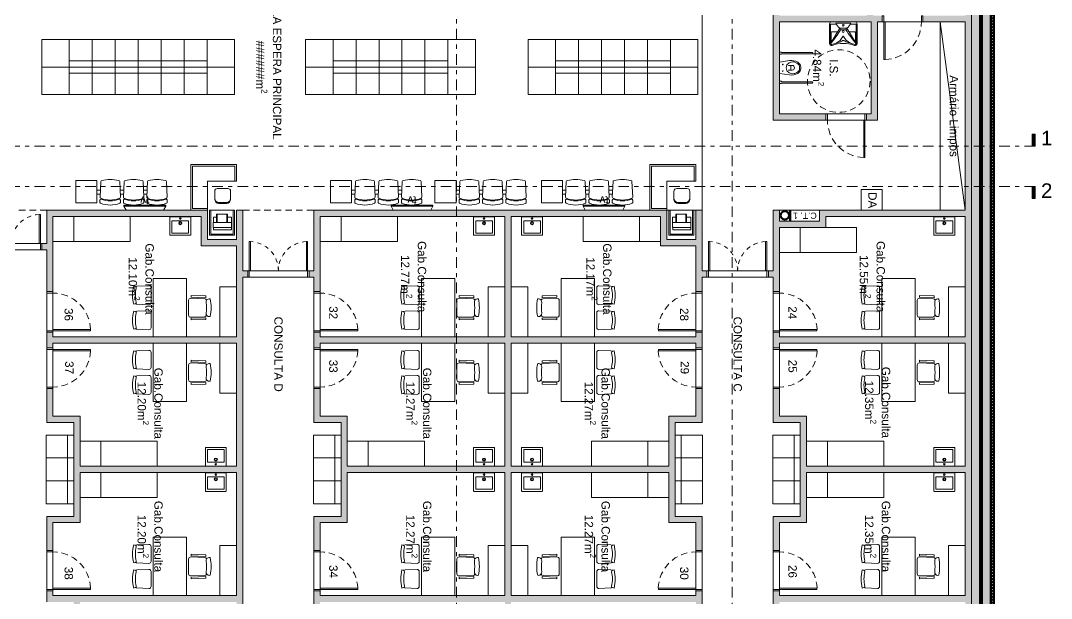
# Model space of a CAD drawing. Header units: metres. Extents: x 83 to 133, y -243 to -94.
# Drawn here: x 108.21 to 132.9, y -138.31 to -124.47 of the extents above; entities that cross this region are included whole.
import ezdxf

# ---------------------------------------------------------------- set-up
doc = ezdxf.new("R2010")
doc.units = ezdxf.units.M
doc.set_wipeout_variables(frame=1)
for name, pattern in [('1317 PL Galeria Tectos _100_G_Exe$0$PROJECCAO', [0.225, 0.15, -0.075]), ('DASHDOT', [25.4, 12.7, -6.35, 0, -6.35]), ('HIDDEN', [2.325005, 1.550003, -0.775002]), ('HIDDEN2', [4.7625, 3.175, -1.5875])]:
    doc.linetypes.add(name, pattern=pattern)
doc.layers.get('0').update_dxf_attribs({"lineweight": 5})
for name, color, linetype, lineweight in [('ARQ Sanitários', 21, 'Continuous', 5), ('ARQ_Carpintarias', 6, 'Continuous', 5), ('ARQ_Legendas', 41, 'Continuous', 5), ('ARQ_Legendas Auto', 41, 'Continuous', 5), ('ARQ_Legendas sinalética', 71, 'Continuous', 5), ('ARQ_Mobiliario', 21, 'Continuous', 5), ('ARQ_Mobiliario GTS', 21, 'Continuous', 5), ('ARQ_Pladur', 1, 'Continuous', 5), ('ARQ_SCI', 2, 'Continuous', 5), ('ARQ_Tramas Pladur', 253, 'Continuous', 5), ('ARQ_Vista', 8, 'Continuous', 5), ('BASE', 7, 'Continuous', 5), ('FOLHA', 15, 'Continuous', 5), ('PLADUR', 1, 'Continuous', 5), ('TECTO - Pladur', 104, 'Continuous', 5), ('VISTA', 8, 'Continuous', 5)]:
    doc.layers.add(name, color=color, linetype=linetype, lineweight=lineweight)
doc.styles.get("Standard").update_dxf_attribs({"font": 'arial.ttf'})

# ---------------------------------------------------------------- blocks, each defined once
blk = doc.blocks.new('TS ST_BASE')
at = {"true_color": 0x323232}
h = blk.add_hatch(color=250, dxfattribs=at)
h.paths.add_polyline_path([(131.431, -148.785), (131.431, -104.355), (130.981, -104.355), (130.981, -148.785)])
h.paths.add_polyline_path([(131.431, -101.255), (131.431, -100.101), (130.981, -100.101), (130.981, -101.255)])
at = {"true_color": 0x808080}
h = blk.add_hatch(dxfattribs=at)
h.set_pattern_fill('FP_8', color=8, style=0, pattern_type=2)
h.set_pattern_definition([(0, (0, 0), (0.1016, 0.0254), [0.00838, -0.06782, 0.00838, -0.06782, -0.4064]), (0, (0, 0), (0.1016, 0.0254), [-0.1524, 0.00838, -0.14402, 0.00838, -0.06782, -0.1778]), (0, (0, 0), (0.1016, 0.0254), [-0.381, 0.00838, -0.04242, 0.00838, -0.11862]), (120, (0.0381, 0.0127), (-0.0727970453, 0.075288181), [0.00838, -0.06782, 0.00838, -0.06782, -0.4064]), (120, (0.0381, 0.0127), (-0.0727970453, 0.075288181), [-0.1524, 0.00838, -0.14402, 0.00838, -0.06782, -0.1778]), (120, (0.0381, 0.0127), (-0.0727970453, 0.075288181), [-0.381, 0.00838, -0.04242, 0.00838, -0.11862]), (240, (0.0508, 0.0635), (-0.0288029547, -0.100688181), [0.00838, -0.06782, 0.00838, -0.06782, -0.4064]), (240, (0.0508, 0.0635), (-0.0288029547, -0.100688181), [-0.1524, 0.00838, -0.14402, 0.00838, -0.06782, -0.1778]), (240, (0.0508, 0.0635), (-0.0288029547, -0.100688181), [-0.381, 0.00838, -0.04242, 0.00838, -0.11862])])
h.paths.add_polyline_path([(131.431, -149.235), (131.451, -149.235), (131.451, -100.101), (131.431, -100.101), (131.431, -121.722)])
h = blk.add_hatch(dxfattribs=at)
h.set_pattern_fill('FP_10', color=8, style=0, pattern_type=2)
h.set_pattern_definition([(45, (0, 0), (-0.035355339, 0.035355339), []), (135, (0, 0), (-0.035355339, -0.035355339), [])])
h.paths.add_polyline_path([(131.451, -149.255), (131.511, -149.255), (131.511, -100.081), (131.451, -100.081), (131.451, -149.235)])
at = {"true_color": 0x646464}
h = blk.add_hatch(dxfattribs=at)
h.set_pattern_fill('FP_9', color=251, style=0, pattern_type=2)
h.set_pattern_definition([(45, (0, 0), (-0.12572359, 0.12572359), []), (45, (0, 0.1905), (-0.12572359, 0.12572359), [])])
h.paths.add_polyline_path([(131.511, -149.315), (131.531, -149.315), (131.531, -100.021), (131.511, -100.021), (131.511, -149.255)])
for p, q in [((131.431, -148.785), (131.431, -100.101)), ((131.451, -100.081), (131.451, -149.255)), ((131.511, -100.021), (131.511, -149.315)), ((131.531, -149.341), (131.531, -100.001)), ((130.981, -100.551), (130.981, -149.235))]:
    blk.add_line(p, q)
blk = doc.blocks.new('Arq Porta 90-flat98')
at = {"color": 0}
for points in [[(0, -0.15), (-0.9, -0.15), (-0.9, -0.18), (0, -0.18), (0, -0.15)], [(0, -0.15), (0.15, -0.15), (0.15, -0.115)], [(0, -0.115), (0, -0.15)], [(0, -1.05), (0.15, -1.05), (0.15, -1.085)], [(0, -1.085), (0, -1.05)]]:
    blk.add_lwpolyline(points, dxfattribs=at)
at = {"layer": 'ARQ_Pladur', "linetype": 'Continuous'}
for p, q in [((0, -0.115), (0.15, -0.115)), ((0, -1.085), (0.15, -1.085))]:
    blk.add_line(p, q, dxfattribs=at)
at = {"layer": 'ARQ_Vista', "linetype": 'HIDDEN', "ltscale": 0.1}
blk.add_arc((0, -0.149), 0.901, 181.9659, 269.9762, dxfattribs=at)
blk = doc.blocks.new('Porta1400')
at = {"color": 0}
for points in [[(-0.7, 0.15), (-0.7, 0.85), (-0.67, 0.85), (-0.67, 0.15), (-0.7, 0.15)], [(0.7, 0.15), (0.7, 0.85), (0.67, 0.85), (0.67, 0.15), (0.7, 0.15)], [(-0.7, 0.15), (-0.7, 0), (-0.735, 0)], [(-0.735, 0.15), (-0.7, 0.15)], [(0.7, 0.15), (0.7, 0), (0.735, 0)], [(0.735, 0.15), (0.7, 0.15)]]:
    blk.add_lwpolyline(points, dxfattribs=at)
at = {"layer": 'ARQ_Pladur', "linetype": 'Continuous'}
for p, q in [((-0.735, 0.15), (-0.735, 0)), ((0.735, 0.15), (0.735, 0))]:
    blk.add_line(p, q, dxfattribs=at)
at = {"layer": 'VISTA', "linetype": 'HIDDEN2', "ltscale": 0.03}
for centre, start, end in [((-0.7, 0.15), 0, 87.5437), ((0.7, 0.15), 92.4563, 180)]:
    blk.add_arc(centre, 0.7, start, end, dxfattribs=at)
blk = doc.blocks.new('Sanit Lavatório 4-flat11')
at = {"color": 0}
blk.add_line((0.25, -0.005), (-0.25, -0.005), dxfattribs=at)
blk.add_lwpolyline([(-0.24, -0.45, -0.414214), (-0.25, -0.44), (-0.25, 0), (0.25, 0), (0.25, -0.44, -0.414214), (0.24, -0.45)], format="xyb", close=True, dxfattribs=at)
blk.add_lwpolyline([(0.2, -0.4), (-0.2, -0.4), (-0.2, -0.1), (0.2, -0.1)], close=True, dxfattribs=at)
for centre, radius in [((0, -0.16), 0.0375), ((0, -0.16), 0.023), ((0, -0.05), 0.0175)]:
    blk.add_circle(centre, radius, dxfattribs=at)
blk = doc.blocks.new('Mob marquesa 2-flat5')
at = {"color": 0}
blk.add_line((0.5, 0), (0.5, -0.6), dxfattribs=at)
blk.add_lwpolyline([(0, 0), (1.85, 0), (1.85, -0.6), (0, -0.6)], close=True, dxfattribs=at)
blk = doc.blocks.new('Mob Cadeira 1-flat22')
at = {"color": 0}
blk.add_lwpolyline([(-0.427, 0.207, -0.400296), (-0.406, 0.171, 0.108355), (-0.406, -0.171, -0.400296), (-0.427, -0.207), (-0.465, -0.217, -0.128747), (-0.465, 0.217)], format="xyb", close=True, dxfattribs=at)
blk.add_lwpolyline([(-0.419, -0.203, 0.169762), (-0.389, -0.215), (-0.103, -0.228, 0.430564), (-0.05, -0.178), (-0.05, 0.178, 0.430564), (-0.103, 0.228), (-0.389, 0.215, 0.169762), (-0.419, 0.203)], format="xyb", dxfattribs=at)
blk = doc.blocks.new('Mob Cadeira 1-flat23')
at = {"color": 0}
blk.add_lwpolyline([(-0.427, -0.207, 0.400296), (-0.406, -0.171, -0.108355), (-0.406, 0.171, 0.400296), (-0.427, 0.207), (-0.465, 0.217, 0.128747), (-0.465, -0.217)], format="xyb", close=True, dxfattribs=at)
blk.add_lwpolyline([(-0.419, 0.203, -0.169762), (-0.389, 0.215), (-0.103, 0.228, -0.430564), (-0.05, 0.178), (-0.05, -0.178, -0.430564), (-0.103, -0.228), (-0.389, -0.215, -0.169762), (-0.419, -0.203)], format="xyb", dxfattribs=at)
blk = doc.blocks.new('Mob Cadeira rodada 1-flat15')
for points in [[(0.108, 0.293), (0.458, 0.281), (0.458, 0.241), (0.108, 0.253)], [(0.108, -0.293), (0.458, -0.281), (0.458, -0.241), (0.108, -0.253)]]:
    blk.add_lwpolyline(points, close=True)
blk.add_lwpolyline([(0.481, 0.181, 0.320836), (0.436, 0.217), (0.103, 0.228, 0.430564), (0.05, 0.178), (0.05, -0.178, 0.430564), (0.103, -0.228), (0.436, -0.217, 0.320836), (0.481, -0.181)], format="xyb")
blk.add_lwpolyline([(0.568, -0.212), (0.545, -0.213, -0.46106), (0.469, -0.129, 0.062207), (0.469, 0.129, -0.46106), (0.545, 0.213), (0.565, 0.212, -0.102212)], format="xyb", close=True)
blk = doc.blocks.new('Mob Mesa consulta-flat11')
at = {"color": 0}
blk.add_lwpolyline([(-0.4, 0), (-0.4, 1.4), (0.4, 1.4), (0.4, 0)], close=True, dxfattribs=at)
for name, p in [('Mob Cadeira 1-flat23', (-0.4, 1)), ('Mob Cadeira rodada 1-flat15', (0.4, 0.7)), ('Mob Cadeira 1-flat22', (-0.4, 0.4))]:
    blk.add_blockref(name, p, dxfattribs=at)
blk = doc.blocks.new('Sanit Lavatório def 1-flat6')
at = {"color": 0}
blk.add_line((0, 0.29), (0, 0.85), dxfattribs=at)
for points in [[(0, 0.85, -0.414214), (0.05, 0.9), (0.515, 0.9, -0.487295), (0.564, 0.838, 0.181108), (0.564, 0.302, -0.487295), (0.515, 0.24), (0.05, 0.24, -0.414214), (0, 0.29)], [(0.05, 0.739), (0.05, 0.863, -0.414214), (0.065, 0.878), (0.515, 0.878, -0.475422), (0.542, 0.844, 0.034183), (0.512, 0.741, 0.028598), (0.473, 0.636, -0.064386), (0.45, 0.59, 0.181614), (0.442, 0.57, 0.181614), (0.45, 0.55, -0.064386), (0.473, 0.504, 0.028598), (0.512, 0.399, 0.034183), (0.542, 0.296, -0.475422), (0.515, 0.262), (0.065, 0.262, -0.414214), (0.05, 0.277), (0.05, 0.401)], [(0.525, 0.876, -0.030318), (0.185, 0.633), (0.185, 0.507, -0.029998), (0.525, 0.264)], [(0.24, 0.712), (0.24, 0.85, -0.414214), (0.25, 0.86), (0.485, 0.86)], [(0.512, 0.741, -0.158271), (0.345, 0.579, 0.622729), (0.345, 0.561, -0.158271), (0.512, 0.399)], [(0.24, 0.428), (0.24, 0.29, 0.414214), (0.25, 0.28), (0.485, 0.28)]]:
    blk.add_lwpolyline(points, format="xyb", dxfattribs=at)
blk.add_lwpolyline([(0.025, 0.747, -0.193927), (0.145, 0.655), (0.145, 0.485, -0.193927), (0.025, 0.392)], format="xyb", close=True, dxfattribs=at)
for points in [[(0.515, 0.878), (0.145, 0.655), (0.185, 0.633)], [(0.515, 0.262), (0.145, 0.485), (0.185, 0.507)]]:
    blk.add_lwpolyline(points, dxfattribs=at)
for centre, radius in [((0.08, 0.57), 0.0175), ((0.23, 0.57), 0.0235)]:
    blk.add_circle(centre, radius, dxfattribs=at)
blk = doc.blocks.new('A$C7EC95125')
at = {"color": 0}
for p, q in [((0, 0.324), (0, 0.376)), ((0, 0.376), (0.054, 0.376)), ((0, 0.324), (0.054, 0.324)), ((0.054, 0.366), (0.054, 0.376)), ((0.054, 0.366), (0.784, 0.366)), ((0.054, 0.334), (0.784, 0.334)), ((0.054, 0.334), (0.054, 0.324)), ((0, -0.376), (0, -0.324)), ((0, -0.324), (0.054, -0.324)), ((0, -0.376), (0.054, -0.376)), ((0.054, -0.334), (0.054, -0.324)), ((0.054, -0.334), (0.784, -0.334)), ((0.054, -0.366), (0.784, -0.366)), ((0.054, -0.366), (0.054, -0.376))]:
    blk.add_line(p, q, dxfattribs=at)
at = {"color": 0, "flags": 128}
for points in [[(0, 0.135), (0.244, 0.173, -0.166536), (0.439, 0.134, -0.071556), (0.48, 0.098, -0.182179), (0.515, 0, -0.182179), (0.48, -0.098, -0.071556), (0.439, -0.134, -0.166536), (0.244, -0.173), (0, -0.135)], [(0.215, -0.047, 0.192582), (0.24, -0.057), (0.305, -0.057, 0.424665), (0.36, 0, 0.424665), (0.305, 0.057), (0.24, 0.057, 0.192582), (0.215, 0.047)], [(0.282, 0.057, 0.111568), (0.27, 0, 0.111568), (0.282, -0.057)]]:
    blk.add_lwpolyline(points, format="xyb", dxfattribs=at)
blk.add_lwpolyline([(0.164, 0, 0.087044), (0.179, -0.067, 0.099596), (0.195, -0.09, 0.134764), (0.282, -0.137, 0.113225), (0.352, -0.139, 0.075645), (0.417, -0.112, 0.083682), (0.457, -0.079, 0.182179), (0.485, -0.001), (0.485, 0.001, 0.182179), (0.457, 0.079, 0.083682), (0.417, 0.112, 0.075645), (0.352, 0.139, 0.113225), (0.282, 0.137, 0.134764), (0.195, 0.09, 0.099596), (0.179, 0.067, 0.087044)], format="xyb", close=True, dxfattribs=at)
at = {"color": 0}
for centre in [(0.08, 0.079), (0.08, -0.078)]:
    blk.add_circle(centre, 0.00745, dxfattribs=at)
for centre in [(0.784, 0.35), (0.784, -0.35)]:
    blk.add_arc(centre, 0.016, 270, 90, dxfattribs=at)
blk = doc.blocks.new('Mob Banco Alto-flat6')
at = {"color": 0}
for p, q in [((-0.19, 0.061), (-0.176, 0.096)), ((-0.19, 0.08), (-0.19, -0.11)), ((0.09, 0.18), (-0.09, 0.18)), ((0.087, 0.16), (-0.083, 0.16)), ((0.19, 0.061), (0.176, 0.096)), ((0.19, -0.11), (0.19, 0.08)), ((-0.12, -0.18), (0.12, -0.18))]:
    blk.add_line(p, q, dxfattribs=at)
for centre, radius, start, end in [((-0.09, 0.08), 0.1, 90, 180), ((-0.083, 0.06), 0.1, 90, 158.6648), ((0.083, 0.06), 0.1, 21.3352, 90), ((0.09, 0.08), 0.1, 0, 90), ((-0.12, -0.11), 0.07, 180, 270), ((0.12, -0.11), 0.07, 270, 0)]:
    blk.add_arc(centre, radius, start, end, dxfattribs=at)
blk = doc.blocks.new('Mob BAU Módulo Impressora-flat7')
at = {"color": 0}
for p, q in [((-0.434, 0.505), (-0.434, 0.432)), ((-0.432, 0.507), (-0.304, 0.507)), ((-0.304, 0.508), (-0.304, 0.507)), ((-0.304, 0.507), (-0.304, 0.073)), ((-0.186, 0.51), (-0.302, 0.51)), ((-0.184, 0.508), (-0.184, 0.505)), ((-0.184, 0.505), (-0.184, 0.075)), ((-0.131, 0.505), (-0.184, 0.505)), ((-0.129, 0.503), (-0.129, 0.077)), ((-0.509, 0.43), (-0.509, 0.417)), ((-0.509, 0.417), (-0.509, 0.188)), ((-0.509, 0.417), (-0.304, 0.417)), ((-0.507, 0.432), (-0.434, 0.432)), ((-0.434, 0.432), (-0.304, 0.432)), ((-0.509, 0.188), (-0.509, 0.175)), ((-0.509, 0.188), (-0.304, 0.188)), ((-0.507, 0.173), (-0.434, 0.173)), ((-0.434, 0.173), (-0.304, 0.173)), ((-0.434, 0.173), (-0.434, 0.075)), ((-0.432, 0.073), (-0.304, 0.073)), ((-0.304, 0.073), (-0.304, 0.072)), ((-0.186, 0.07), (-0.302, 0.07)), ((-0.184, 0.075), (-0.184, 0.072)), ((-0.131, 0.075), (-0.184, 0.075))]:
    blk.add_line(p, q, dxfattribs=at)
blk.add_lwpolyline([(-0.6, 0), (0, 0), (0, 0.6), (-0.6, 0.6)], close=True, dxfattribs=at)
blk.add_lwpolyline([(-0.6, 0.03), (-0.03, 0.03), (-0.03, 0.57), (-0.6, 0.57)], dxfattribs=at)
for centre, start, end in [((-0.432, 0.505), 90.0003, 180.0003), ((-0.432, 0.505), 90.0003, 180.0003), ((-0.302, 0.508), 90.0003, 180.0003), ((-0.186, 0.508), 0.0003, 90.0003), ((-0.131, 0.503), 0.0003, 90.0003), ((-0.507, 0.43), 90.0003, 180.0003), ((-0.507, 0.175), 180.0003, 270.0003), ((-0.432, 0.075), 180.0003, 270.0003), ((-0.302, 0.072), 180.0003, 270.0003), ((-0.186, 0.072), 270.0003, 0.0003), ((-0.131, 0.077), 270.0003, 0.0003)]:
    blk.add_arc(centre, 0.002, start, end, dxfattribs=at)
blk = doc.blocks.new('Mob Auxiliar Daniel 1-flat2')
at = {"color": 0}
for p, q in [((-0.7, -0.7), (-0.7, -0.04)), ((-0.04, -0.7), (-0.7, -0.7))]:
    blk.add_line(p, q, dxfattribs=at)
blk.add_lwpolyline([(-1.1, -1.1), (0, -1.1), (0, -0.7), (-0.04, -0.7), (-0.04, -1.06), (-1.06, -1.06), (-1.06, -0.04), (-0.7, -0.04), (-0.7, 0), (-1.1, 0)], close=True, dxfattribs=at)
blk = doc.blocks.new('Domino_individual-flat14')
for points in [[(-0.55, 0.15), (-0.55, 0.66), (0, 0.66), (0, 0.15), (-0.55, 0.15)], [(-0.55, 0.15), (-0.55, 0), (0, 0), (0, 0.15), (-0.55, 0.15)]]:
    blk.add_lwpolyline(points)
blk = doc.blocks.new('Domino_individual-flat25')
for points in [[(-0.55, 0.15), (-0.55, 0.66), (0, 0.66), (0, 0.15), (-0.55, 0.15)], [(-0.55, 0.15), (-0.55, 0), (0, 0), (0, 0.15), (-0.55, 0.15)]]:
    blk.add_lwpolyline(points)
blk = doc.blocks.new('Cadeiras Mesa')
at = {"layer": 'ARQ_Mobiliario GTS'}
for p, q in [((-1.916, -0.25), (-2.004, -0.25)), ((-1.921, -0.35), (-1.999, -0.35)), ((-1.356, -0.25), (-1.444, -0.25)), ((-1.361, -0.35), (-1.439, -0.35)), ((-0.796, -0.25), (-0.884, -0.25)), ((-0.801, -0.35), (-0.879, -0.35))]:
    blk.add_line(p, q, dxfattribs=at)
for points in [[(-1.453, -0.048, 0.346546), (-1.477, -0.019, 0.095695), (-1.883, -0.019, 0.346546), (-1.907, -0.048), (-1.924, -0.417, 0.318973), (-1.905, -0.447, 0.193005), (-1.455, -0.447, 0.318973), (-1.436, -0.417)], [(-1.347, -0.048, -0.346546), (-1.323, -0.019, -0.095695), (-0.917, -0.019, -0.346546), (-0.893, -0.048), (-0.876, -0.417, -0.318973), (-0.895, -0.447, -0.193005), (-1.345, -0.447, -0.318973), (-1.364, -0.417)], [(-0.787, -0.048, -0.346546), (-0.763, -0.019, -0.095695), (-0.357, -0.019, -0.346546), (-0.333, -0.048), (-0.316, -0.417, -0.318973), (-0.335, -0.447, -0.193005), (-0.785, -0.447, -0.318973), (-0.804, -0.417)], [(-1.925, -0.547, 0.306573), (-1.912, -0.565, 0.192782), (-1.448, -0.565, 0.306573), (-1.435, -0.547), (-1.435, -0.49, 0.522832), (-1.462, -0.471, -0.18), (-1.898, -0.471, 0.522832), (-1.925, -0.49)], [(-0.875, -0.547, -0.306573), (-0.888, -0.565, -0.192782), (-1.352, -0.565, -0.306573), (-1.365, -0.547), (-1.365, -0.49, -0.522832), (-1.338, -0.471, 0.18), (-0.902, -0.471, -0.522832), (-0.875, -0.49)], [(-0.315, -0.547, -0.306573), (-0.328, -0.565, -0.192782), (-0.792, -0.565, -0.306573), (-0.805, -0.547), (-0.805, -0.49, -0.522832), (-0.778, -0.471, 0.18), (-0.342, -0.471, -0.522832), (-0.315, -0.49)]]:
    blk.add_lwpolyline(points, format="xyb", close=True, dxfattribs=at)
blk.add_lwpolyline([(-1.998, -0.558), (-1.998, -0.019), (-2.503, -0.019), (-2.503, -0.558)], close=True, dxfattribs=at)
blk = doc.blocks.new('TV Sala Espera-flat1')
at = {"color": 0}
for p, q in [((-0.5, -0.1), (-0.5, -0.12)), ((-0.5, -0.12), (0.5, -0.12)), ((0.5, -0.12), (0.5, -0.1))]:
    blk.add_line(p, q, dxfattribs=at)
blk.add_lwpolyline([(0.5, -0.1), (-0.5, -0.1), (-0.45, 0), (0.45, 0)], close=True, dxfattribs=at)
at = {"layer": 'ARQ_Legendas', "insert": (0, -0.133), "char_height": 0.2, "width": 1.01605, "attachment_point": 2}
blk.add_mtext('tv', dxfattribs=at)
blk = doc.blocks.new('CARRETEL TIPO 1')
at = {"lineweight": 50}
blk.add_wipeout([(-0.15, 0.44), (0.81, 0.44), (0.81, 0.18), (-0.15, 0.18)], dxfattribs=at).dxf.layer = 'ARQ_SCI'
at = {"layer": 'ARQ_SCI', "lineweight": 50}
blk.add_line((0.55, 0.44), (0.55, 0.18), dxfattribs=at)
blk.add_circle((0.68, 0.303), 0.1, dxfattribs=at)
at = {"layer": 'ARQ_SCI', "insert": (0.2, 0.31), "char_height": 0.15, "attachment_point": 5}
blk.add_mtext_dynamic_manual_height_columns('\\pxqc;C.T. 1', width=0.96392, gutter_width=1, heights=[0], dxfattribs=at)

msp = doc.modelspace()

# ---------------------------------------------------------------- hatches: boundary and pattern name
at = {"layer": 'ARQ_Tramas Pladur'}
h = msp.add_hatch(color=256, dxfattribs=at)
h.dxf.hatch_style = 1
h.paths.add_polyline_path([(130.831, -119.051), (130.831, -122.001), (126.381, -122.001), (126.381, -120.136), (126.231, -120.136), (126.231, -120.251), (126.116, -120.251), (126.116, -120.401), (126.231, -120.401), (126.231, -122.236), (126.381, -122.236), (126.381, -122.151), (128.481, -122.151), (128.481, -124.351), (126.381, -124.351), (126.381, -123.241), (126.381, -123.206), (126.231, -123.206), (126.231, -126.851), (127.496, -126.851), (127.496, -126.701), (126.381, -126.701), (126.381, -124.501), (128.581, -124.501), (128.581, -126.701), (128.466, -126.701), (128.466, -126.851), (128.731, -126.851), (128.731, -124.501), (128.846, -124.501), (128.846, -124.351), (128.631, -124.351), (128.631, -122.151), (130.831, -122.151), (130.831, -124.351), (129.816, -124.351), (129.816, -124.501), (130.831, -124.501), (130.831, -126.851), (130.981, -126.851), (130.981, -100.551), (127.769, -100.551), (127.769, -100.701), (127.969, -100.701), (127.969, -101.416), (128.119, -101.416), (128.119, -100.701), (130.831, -100.701), (130.831, -102.501), (128.119, -102.501), (128.119, -102.386), (127.969, -102.386), (127.969, -102.501), (127.735, -102.501), (127.735, -102.651), (130.831, -102.651), (130.831, -104.251), (126.381, -104.251), (126.381, -102.651), (126.765, -102.651), (126.765, -102.501), (126.251, -102.501), (126.251, -104.751), (126.166, -104.751), (126.166, -104.901), (126.231, -104.901), (126.231, -105.016), (126.381, -105.016), (126.381, -104.401), (130.831, -104.401), (130.831, -106.501), (126.381, -106.501), (126.381, -105.986), (126.231, -105.986), (126.231, -106.766), (126.381, -106.766), (126.381, -106.651), (130.831, -106.651), (130.831, -109.601), (127.031, -109.601), (127.031, -108.401), (126.381, -108.401), (126.381, -107.736), (126.231, -107.736), (126.231, -108.551), (126.881, -108.551), (126.881, -110.801), (126.231, -110.801), (126.231, -111.616), (126.381, -111.616), (126.381, -110.951), (127.031, -110.951), (127.031, -109.751), (130.831, -109.751), (130.831, -112.701), (126.381, -112.701), (126.381, -112.586), (126.231, -112.586), (126.231, -112.966), (126.381, -112.966), (126.381, -112.851), (130.831, -112.851), (130.831, -115.801), (127.031, -115.801), (127.031, -114.601), (126.381, -114.601), (126.381, -113.936), (126.231, -113.936), (126.231, -114.751), (126.881, -114.751), (126.881, -117.001), (126.231, -117.001), (126.231, -117.816), (126.381, -117.816), (126.381, -117.151), (127.031, -117.151), (127.031, -115.951), (130.831, -115.951), (130.831, -118.901), (126.381, -118.901), (126.381, -118.786), (126.231, -118.786), (126.231, -119.166), (126.381, -119.166), (126.381, -119.051)])
h = msp.add_hatch(color=256, dxfattribs=at)
h.dxf.hatch_style = 1
h.paths.add_polyline_path([(126.881, -134.099), (126.881, -136.349), (126.231, -136.349), (126.231, -137.164), (126.381, -137.164), (126.381, -136.499), (127.031, -136.499), (127.031, -135.299), (130.831, -135.299), (130.831, -138.249), (126.381, -138.249), (126.381, -138.134), (126.231, -138.134), (126.231, -138.514), (126.381, -138.514), (126.381, -138.399), (130.831, -138.399), (130.831, -141.285), (126.381, -141.285), (126.381, -139.484), (126.231, -139.484), (126.231, -142.885), (127.496, -142.885), (127.496, -142.735), (126.381, -142.735), (126.381, -141.435), (128.581, -141.435), (128.581, -142.735), (128.466, -142.735), (128.466, -142.885), (128.846, -142.885), (128.846, -142.735), (128.731, -142.735), (128.731, -141.435), (130.831, -141.435), (130.831, -142.735), (129.816, -142.735), (129.816, -142.885), (130.831, -142.885), (130.831, -144.485), (129.516, -144.485), (129.516, -144.635), (130.831, -144.635), (130.831, -148.635), (126.031, -148.635), (126.031, -148.785), (130.981, -148.785), (130.981, -126.851), (130.831, -126.851), (130.831, -129.013), (130.231, -129.013), (127.341, -129.013), (127.341, -129.273), (126.381, -129.273), (126.381, -129.013), (126.231, -129.013), (126.231, -130.463), (126.116, -130.463), (126.116, -130.613), (126.231, -130.613), (126.231, -130.964), (126.381, -130.964), (126.381, -129.423), (127.491, -129.423), (127.491, -129.163), (130.831, -129.163), (130.831, -132.049), (126.381, -132.049), (126.381, -131.934), (126.231, -131.934), (126.231, -132.314), (126.381, -132.314), (126.381, -132.199), (130.831, -132.199), (130.831, -135.149), (127.031, -135.149), (127.031, -133.949), (126.381, -133.949), (126.381, -133.284), (126.231, -133.284), (126.231, -134.099)])
h = msp.add_hatch(color=256, dxfattribs=at)
h.dxf.hatch_style = 1
h.paths.add_polyline_path([(113.531, -141.775), (113.531, -130.613), (113.646, -130.613), (113.646, -130.463), (113.531, -130.463), (113.531, -129.013), (113.381, -129.013), (113.381, -129.713), (112.681, -129.713), (112.681, -129.013), (112.281, -129.013), (108.831, -129.013), (108.831, -129.813), (108.716, -129.813), (108.716, -129.963), (108.831, -129.963), (108.831, -130.964), (108.981, -130.964), (108.981, -129.163), (112.531, -129.163), (112.531, -129.863), (113.381, -129.863), (113.381, -132.049), (108.981, -132.049), (108.981, -131.934), (108.831, -131.934), (108.831, -132.314), (108.981, -132.314), (108.981, -132.199), (113.381, -132.199), (113.381, -135.149), (109.631, -135.149), (109.631, -133.949), (108.981, -133.949), (108.981, -133.284), (108.831, -133.284), (108.831, -134.099), (109.481, -134.099), (109.481, -136.349), (108.831, -136.349), (108.831, -137.164), (108.981, -137.164), (108.981, -136.499), (109.631, -136.499), (109.631, -135.299), (113.381, -135.299), (113.381, -138.249), (108.981, -138.249), (108.981, -138.134), (108.831, -138.134), (108.831, -138.399), (109.481, -138.399), (109.481, -140.649), (108.831, -140.649), (108.831, -141.15), (108.981, -141.15), (108.981, -140.799), (109.631, -140.799), (109.631, -138.399), (113.381, -138.399), (113.381, -138.961), (113.381, -141.675), (113.171, -141.675), (113.171, -142.735), (108.981, -142.735), (108.981, -142.62), (108.831, -142.62), (108.831, -142.885), (113.531, -142.885), (113.531, -142.735), (113.271, -142.735), (113.271, -141.775)])
h = msp.add_hatch(color=256, dxfattribs=at)
h.dxf.hatch_style = 1
h.paths.add_polyline_path([(116.031, -136.499), (116.031, -135.299), (119.806, -135.299), (119.806, -138.249), (115.381, -138.249), (115.381, -138.134), (115.231, -138.134), (115.231, -138.514), (115.381, -138.514), (115.381, -138.399), (119.806, -138.399), (119.806, -141.285), (115.381, -141.285), (115.381, -139.484), (115.231, -139.484), (115.231, -141.435), (117.506, -141.435), (117.506, -142.885), (117.771, -142.885), (117.771, -142.735), (117.656, -142.735), (117.656, -141.435), (119.806, -141.435), (119.806, -142.735), (118.741, -142.735), (118.741, -142.885), (121.021, -142.885), (121.021, -142.735), (119.956, -142.735), (119.956, -141.435), (122.106, -141.435), (122.106, -142.735), (121.991, -142.735), (121.991, -142.885), (122.256, -142.885), (122.256, -141.435), (124.531, -141.435), (124.531, -139.484), (124.381, -139.484), (124.381, -141.285), (119.956, -141.285), (119.956, -138.399), (124.381, -138.399), (124.381, -138.514), (124.531, -138.514), (124.531, -138.134), (124.381, -138.134), (124.381, -138.249), (119.956, -138.249), (119.956, -135.299), (123.731, -135.299), (123.731, -136.499), (124.381, -136.499), (124.381, -137.164), (124.531, -137.164), (124.531, -136.349), (123.881, -136.349), (123.881, -134.099), (124.531, -134.099), (124.531, -133.284), (124.381, -133.284), (124.381, -133.949), (123.731, -133.949), (123.731, -135.149), (119.956, -135.149), (119.956, -132.199), (124.381, -132.199), (124.381, -132.314), (124.531, -132.314), (124.531, -131.934), (124.381, -131.934), (124.381, -132.049), (119.956, -132.049), (119.956, -129.163), (123.531, -129.163), (123.531, -129.863), (124.381, -129.863), (124.381, -130.964), (124.531, -130.964), (124.531, -130.613), (124.646, -130.613), (124.646, -130.463), (124.531, -130.463), (124.531, -129.013), (124.381, -129.013), (124.381, -129.713), (123.681, -129.713), (123.681, -129.013), (123.281, -129.013), (115.231, -129.013), (115.231, -130.463), (115.116, -130.463), (115.116, -130.613), (115.231, -130.613), (115.231, -130.964), (115.381, -130.964), (115.381, -129.163), (119.806, -129.163), (119.806, -132.049), (115.381, -132.049), (115.381, -131.934), (115.231, -131.934), (115.231, -132.314), (115.381, -132.314), (115.381, -132.199), (119.806, -132.199), (119.806, -135.149), (116.031, -135.149), (116.031, -133.949), (115.381, -133.949), (115.381, -133.284), (115.231, -133.284), (115.231, -134.099), (115.881, -134.099), (115.881, -136.349), (115.231, -136.349), (115.231, -137.164), (115.381, -137.164), (115.381, -136.499)])
at = {"layer": 'FOLHA'}
h = msp.add_hatch(color=256, dxfattribs=at)
h.dxf.hatch_style = 1
h.paths.add_polyline_path([(132.436, -127.474), (132.506, -127.474), (132.506, -127.187), (132.436, -127.187)])
h = msp.add_hatch(color=256, dxfattribs=at)
h.dxf.hatch_style = 1
h.paths.add_polyline_path([(132.436, -128.447), (132.506, -128.447), (132.506, -128.734), (132.436, -128.734)])

# ---------------------------------------------------------------- linework, layer by layer
at = {"color": 5, "linetype": 'DASHDOT', "ltscale": 0.05, "true_color": 0x0000f5, "const_width": 0.1}
msp.add_lwpolyline([(85.953, -100.343), (131.209, -100.343), (131.209, -149.004), (85.953, -149.004)], close=True, dxfattribs=at)
at = {"layer": 'ARQ Sanitários', "linetype": '1317 PL Galeria Tectos _100_G_Exe$0$PROJECCAO'}
msp.add_circle((127.802, -125.918, 0), 0.75, dxfattribs=at)
at = {"layer": 'ARQ_Mobiliario GTS'}
for points in [[(109.371, -125.582), (109.371, -124.922), (108.711, -124.922), (108.711, -125.582), (109.371, -125.582)], [(113.331, -125.582), (113.331, -124.922), (112.671, -124.922), (112.671, -125.582), (113.331, -125.582)], [(115.691, -125.582), (115.691, -124.922), (115.031, -124.922), (115.031, -125.582), (115.691, -125.582)], [(119.101, -125.582), (119.101, -124.922), (118.441, -124.922), (118.441, -125.582), (119.101, -125.582)], [(121.021, -125.582), (121.021, -124.922), (120.361, -124.922), (120.361, -125.582), (121.021, -125.582)], [(124.431, -125.582), (124.431, -124.922), (123.771, -124.922), (123.771, -125.582), (124.431, -125.582)], [(109.371, -125.582), (109.371, -126.242), (108.711, -126.242), (108.711, -125.582), (109.371, -125.582)], [(113.331, -125.582), (113.331, -126.242), (112.671, -126.242), (112.671, -125.582), (113.331, -125.582)], [(115.691, -125.582), (115.691, -126.242), (115.031, -126.242), (115.031, -125.582), (115.691, -125.582)], [(119.101, -125.582), (119.101, -126.242), (118.441, -126.242), (118.441, -125.582), (119.101, -125.582)], [(121.021, -125.582), (121.021, -126.242), (120.361, -126.242), (120.361, -125.582), (121.021, -125.582)], [(124.431, -125.582), (124.431, -126.242), (123.771, -126.242), (123.771, -125.582), (124.431, -125.582)]]:
    msp.add_lwpolyline(points, dxfattribs=at)
for points in [[(128.341, -129.013), (128.341, -128.513), (128.841, -128.513), (128.841, -129.013)], [(112.981, -130.849), (113.381, -130.849), (113.381, -132.049), (112.981, -132.049)], [(119.406, -130.849), (119.806, -130.849), (119.806, -132.049), (119.406, -132.049)], [(120.356, -130.849), (119.956, -130.849), (119.956, -132.049), (120.356, -132.049)], [(130.431, -130.849), (130.831, -130.849), (130.831, -132.049), (130.431, -132.049)], [(112.981, -133.399), (113.381, -133.399), (113.381, -132.199), (112.981, -132.199)], [(119.406, -133.399), (119.806, -133.399), (119.806, -132.199), (119.406, -132.199)], [(120.356, -133.399), (119.956, -133.399), (119.956, -132.199), (120.356, -132.199)], [(130.431, -133.399), (130.831, -133.399), (130.831, -132.199), (130.431, -132.199)], [(112.981, -137.049), (113.381, -137.049), (113.381, -138.249), (112.981, -138.249)], [(119.406, -137.049), (119.806, -137.049), (119.806, -138.249), (119.406, -138.249)], [(120.356, -137.049), (119.956, -137.049), (119.956, -138.249), (120.356, -138.249)], [(130.431, -137.049), (130.831, -137.049), (130.831, -138.249), (130.431, -138.249)]]:
    msp.add_lwpolyline(points, close=True, dxfattribs=at)
at = {"layer": 'FOLHA', "linetype": 'DASHDOT', "ltscale": 0.02}
for p, q in [((118.647, -150.454), (118.647, -97.794)), ((125.253, -150.454), (125.253, -97.794))]:
    msp.add_line(p, q, dxfattribs=at)
for points in [[(132.506, -127.474), (90.203, -127.474), (90.203, -125.209), (83.834, -125.209)], [(132.506, -128.447), (90.203, -128.447), (90.203, -130.712), (83.834, -130.712)]]:
    msp.add_lwpolyline(points, dxfattribs=at)
at = {"layer": 'FOLHA'}
for points in [[(132.436, -127.474), (132.506, -127.474), (132.506, -127.187), (132.436, -127.187), (132.436, -127.474)], [(132.436, -128.447), (132.506, -128.447), (132.506, -128.734), (132.436, -128.734), (132.436, -128.447)]]:
    msp.add_lwpolyline(points, dxfattribs=at)
at = {"layer": 'PLADUR'}
for p, q in [((126.231, -120.401), (126.231, -126.851)), ((128.731, -124.501), (128.731, -126.851)), ((128.731, -124.501), (130.831, -124.501)), ((130.231, -124.501), (130.831, -129.013)), ((130.831, -124.501), (130.831, -129.013)), ((128.731, -126.851), (126.231, -126.851)), ((112.681, -129.013), (108.831, -129.013)), ((108.831, -129.013), (108.831, -129.813)), ((112.681, -129.713), (112.681, -129.013)), ((113.381, -129.713), (113.381, -129.013)), ((113.381, -129.013), (113.531, -129.013)), ((113.531, -129.013), (113.531, -130.463)), ((115.231, -129.013), (115.231, -130.463)), ((124.531, -129.013), (115.231, -129.013)), ((123.681, -129.713), (123.681, -129.013)), ((124.381, -129.713), (124.381, -129.013)), ((124.381, -129.013), (124.531, -129.013)), ((124.531, -129.013), (124.531, -130.463)), ((126.231, -129.013), (126.231, -130.463)), ((108.831, -129.813), (107.131, -129.813)), ((112.681, -129.713), (113.381, -129.713)), ((123.681, -129.713), (124.381, -129.713)), ((115.231, -130.463), (113.531, -130.463)), ((126.231, -130.463), (124.531, -130.463)), ((124.531, -134.099), (124.531, -130.613)), ((124.531, -130.613), (126.231, -130.613)), ((108.981, -138.249), (108.981, -136.499))]:
    msp.add_line(p, q, dxfattribs=at)
at = {"layer": 'PLADUR', "linetype": 'HIDDEN', "ltscale": 0.1}
for p, q in [((124.531, -122.151), (124.531, -129.013)), ((108.831, -129.013), (107.131, -129.013)), ((113.531, -129.013), (115.231, -129.013))]:
    msp.add_line(p, q, dxfattribs=at)
at = {"layer": 'PLADUR'}
for points in [[(126.381, -126.701), (126.381, -124.501), (128.581, -124.501), (128.581, -126.701)], [(112.531, -129.863), (113.381, -129.863), (113.381, -132.049), (108.981, -132.049), (108.981, -129.163), (112.531, -129.163)], [(115.381, -129.163), (119.806, -129.163), (119.806, -132.049), (115.381, -132.049)], [(119.956, -132.049), (119.956, -129.163), (123.531, -129.163), (123.531, -129.863), (124.381, -129.863), (124.381, -132.049)], [(109.631, -133.949), (109.631, -135.149), (113.381, -135.149), (113.381, -132.199), (108.981, -132.199), (108.981, -133.949)], [(119.806, -135.149), (119.806, -132.199), (115.381, -132.199), (115.381, -133.949), (116.031, -133.949), (116.031, -135.149)], [(124.381, -132.199), (124.381, -133.949), (123.731, -133.949), (123.731, -135.149), (119.956, -135.149), (119.956, -132.199)], [(126.381, -133.949), (126.381, -132.199), (130.831, -132.199), (130.831, -135.149), (127.031, -135.149), (127.031, -133.949)], [(113.381, -135.299), (113.381, -138.249), (108.981, -138.249), (108.981, -136.499), (109.631, -136.499), (109.631, -135.299)], [(116.031, -135.299), (116.031, -136.499), (115.381, -136.499), (115.381, -138.249), (119.806, -138.249), (119.806, -135.299)], [(124.381, -136.499), (124.381, -138.249), (119.956, -138.249), (119.956, -135.299), (123.731, -135.299), (123.731, -136.499)], [(127.031, -135.299), (127.031, -136.499), (126.381, -136.499), (126.381, -138.249), (130.831, -138.249), (130.831, -135.299)]]:
    msp.add_lwpolyline(points, close=True, dxfattribs=at)
for points in [[(130.831, -124.501), (130.831, -129.013), (130.231, -129.013), (130.231, -124.501), (130.831, -124.501)], [(107.131, -129.963), (108.831, -129.963), (108.831, -134.099), (109.481, -134.099), (109.481, -136.349), (108.831, -136.349), (108.831, -138.399)], [(126.231, -130.613), (126.231, -134.099), (126.881, -134.099), (126.881, -136.349), (126.231, -136.349), (126.231, -142.885), (130.831, -142.885), (130.831, -144.485), (105.631, -144.485)], [(113.531, -142.885), (113.531, -130.613), (115.231, -130.613), (115.231, -134.099), (115.881, -134.099), (115.881, -136.349), (115.231, -136.349), (115.231, -141.435)], [(124.531, -141.435), (124.531, -136.349), (123.881, -136.349), (123.881, -134.099), (124.531, -134.099)]]:
    msp.add_lwpolyline(points, dxfattribs=at)
at = {"layer": 'TECTO - Pladur'}
msp.add_line((124.531, -122.151), (124.531, -129.013), dxfattribs=at)

# ---------------------------------------------------------------- block references
at = {"layer": 'ARQ Sanitários', "xscale": -1}
for name, p, rotation in [('Sanit Lavatório def 1-flat6', (128.481, -124.501), 90), ('Sanit Lavatório 4-flat11', (120.456, -135.149), 180)]:
    msp.add_blockref(name, p, dxfattribs=dict(at, rotation=rotation))
at = {"layer": 'ARQ Sanitários'}
for name, p in [('A$C7EC95125', (126.381, -125.599)), ('Sanit Lavatório 4-flat11', (120.456, -129.163)), ('Sanit Lavatório 4-flat11', (120.456, -135.299))]:
    msp.add_blockref(name, p, dxfattribs=at)
at = {"layer": 'ARQ Sanitários', "xscale": -1}
for p in [(112.031, -129.163), (119.306, -129.163), (130.331, -129.163), (112.881, -135.299), (119.306, -135.299), (130.331, -135.299)]:
    msp.add_blockref('Sanit Lavatório 4-flat11', p, dxfattribs=at)
at = {"layer": 'ARQ Sanitários', "rotation": 180}
for p in [(112.881, -135.149), (119.306, -135.149), (130.331, -135.149)]:
    msp.add_blockref('Sanit Lavatório 4-flat11', p, dxfattribs=at)
at = {"layer": 'ARQ_Carpintarias'}
for p, rotation in [((128.731, -124.501), 90), ((108.981, -132.049), 180), ((115.381, -132.049), 180), ((126.381, -132.049), 180), ((108.981, -138.249), 180), ((115.381, -138.249), 180), ((126.381, -138.249), 180)]:
    msp.add_blockref('Arq Porta 90-flat98', p, dxfattribs=dict(at, rotation=rotation))
at = {"layer": 'ARQ_Carpintarias', "xscale": -1}
for p, rotation in [((128.581, -126.851), 270), ((124.381, -132.049), 180), ((124.381, -138.249), 180)]:
    msp.add_blockref('Arq Porta 90-flat98', p, dxfattribs=dict(at, rotation=rotation))
at = {"layer": 'ARQ_Carpintarias', "linetype": 'Continuous'}
for p in [(107.981, -129.963), (114.381, -130.613), (125.381, -130.613)]:
    msp.add_blockref('Porta1400', p, dxfattribs=at)
at = {"layer": 'ARQ_Carpintarias', "xscale": -1}
for p in [(108.981, -132.199), (115.381, -132.199), (126.381, -132.199)]:
    msp.add_blockref('Arq Porta 90-flat98', p, dxfattribs=at)
at = {"layer": 'ARQ_Carpintarias'}
msp.add_blockref('Arq Porta 90-flat98', (124.381, -132.199), dxfattribs=at)
at = {"layer": 'ARQ_Mobiliario', "xscale": -1}
for name, p, rotation in [('Mob Auxiliar Daniel 1-flat2', (113.381, -129.013), 180), ('Mob Auxiliar Daniel 1-flat2', (124.381, -129.013), 180), ('Mob BAU Módulo Impressora-flat7', (113.331, -129.613), 90), ('Mob BAU Módulo Impressora-flat7', (124.331, -129.613), 90)]:
    msp.add_blockref(name, p, dxfattribs=dict(at, rotation=rotation))
at = {"layer": 'ARQ_Mobiliario GTS', "xscale": -1}
for name, p in [('Domino_individual-flat14', (109.371, -125.582)), ('Domino_individual-flat25', (109.921, -125.582)), ('Domino_individual-flat14', (110.471, -125.582)), ('Domino_individual-flat25', (111.021, -125.582)), ('Domino_individual-flat25', (111.571, -125.582)), ('Domino_individual-flat25', (112.121, -125.582)), ('Domino_individual-flat14', (115.691, -125.582)), ('Domino_individual-flat25', (116.241, -125.582)), ('Domino_individual-flat14', (116.791, -125.582)), ('Domino_individual-flat25', (117.341, -125.582)), ('Domino_individual-flat25', (117.891, -125.582)), ('Domino_individual-flat14', (121.021, -125.582)), ('Domino_individual-flat14', (121.571, -125.582)), ('Domino_individual-flat25', (122.121, -125.582)), ('Domino_individual-flat25', (122.671, -125.582)), ('Domino_individual-flat25', (123.221, -125.582)), ('Mob Mesa consulta-flat11', (121.556, -133.599)), ('Mob marquesa 2-flat5', (123.731, -134.549))]:
    msp.add_blockref(name, p, dxfattribs=at)
at = {"layer": 'ARQ_Mobiliario GTS'}
for name, p, rotation in [('Domino_individual-flat14', (109.371, -125.582), 180), ('Domino_individual-flat25', (109.921, -125.582), 180), ('Domino_individual-flat14', (110.471, -125.582), 180), ('Domino_individual-flat25', (111.021, -125.582), 180), ('Domino_individual-flat25', (111.571, -125.582), 180), ('Domino_individual-flat25', (112.121, -125.582), 180), ('Domino_individual-flat14', (115.691, -125.582), 180), ('Domino_individual-flat25', (116.241, -125.582), 180), ('Domino_individual-flat14', (116.791, -125.582), 180), ('Domino_individual-flat25', (117.341, -125.582), 180), ('Domino_individual-flat25', (117.891, -125.582), 180), ('Domino_individual-flat14', (121.021, -125.582), 180), ('Domino_individual-flat14', (121.571, -125.582), 180), ('Domino_individual-flat25', (122.121, -125.582), 180), ('Domino_individual-flat25', (122.671, -125.582), 180), ('Domino_individual-flat25', (123.221, -125.582), 180), ('TV Sala Espera-flat1', (111.181, -129.013), 180), ('TV Sala Espera-flat1', (117.581, -129.013), 180), ('TV Sala Espera-flat1', (122.181, -129.013), 180), ('Mob marquesa 2-flat5', (123.531, -129.763), 180), ('Mob Mesa consulta-flat11', (121.556, -130.649), 180), ('Domino_individual-flat25', (123.881, -134.949), 270), ('Domino_individual-flat25', (123.881, -135.499), 270), ('Mob marquesa 2-flat5', (123.731, -135.899), 180), ('Domino_individual-flat25', (123.881, -136.049), 270), ('Mob Mesa consulta-flat11', (121.556, -136.849), 180)]:
    msp.add_blockref(name, p, dxfattribs=dict(at, rotation=rotation))
for name, p in [('Cadeiras Mesa', (112.032, -128.279)), ('Cadeiras Mesa', (118.133, -128.279)), ('Cadeiras Mesa', (120.633, -128.279)), ('Cadeiras Mesa', (123.183, -128.279)), ('Mob Mesa consulta-flat11', (111.781, -133.599)), ('Mob Mesa consulta-flat11', (118.206, -133.599)), ('Mob Mesa consulta-flat11', (129.231, -133.599)), ('Mob marquesa 2-flat5', (109.631, -134.549)), ('Mob marquesa 2-flat5', (116.031, -134.549)), ('Mob marquesa 2-flat5', (127.031, -134.549))]:
    msp.add_blockref(name, p, dxfattribs=at)
at = {"layer": 'ARQ_Mobiliario GTS', "xscale": -1}
for name, p, rotation in [('Mob Banco Alto-flat6', (113.046, -128.671), 180), ('Mob Banco Alto-flat6', (124.046, -128.671), 180), ('Mob marquesa 2-flat5', (108.981, -129.763), 180), ('Mob marquesa 2-flat5', (115.381, -129.763), 180), ('Mob marquesa 2-flat5', (126.381, -130.023), 180), ('Mob Mesa consulta-flat11', (111.781, -130.649), 180), ('Mob Mesa consulta-flat11', (118.206, -130.649), 180), ('Mob Mesa consulta-flat11', (129.231, -130.649), 180), ('Domino_individual-flat25', (109.481, -134.949), 90), ('Domino_individual-flat25', (115.881, -134.949), 90), ('Domino_individual-flat25', (126.881, -134.949), 90), ('Domino_individual-flat25', (109.481, -135.499), 90), ('Domino_individual-flat25', (115.881, -135.499), 90), ('Domino_individual-flat25', (126.881, -135.499), 90), ('Domino_individual-flat25', (109.481, -136.049), 90), ('Mob marquesa 2-flat5', (109.631, -135.899), 180), ('Domino_individual-flat25', (115.881, -136.049), 90), ('Domino_individual-flat25', (126.881, -136.049), 90), ('Mob marquesa 2-flat5', (127.031, -135.899), 180), ('Mob Mesa consulta-flat11', (111.781, -136.849), 180), ('Mob Mesa consulta-flat11', (118.206, -136.849), 180), ('Mob Mesa consulta-flat11', (129.231, -136.849), 180)]:
    msp.add_blockref(name, p, dxfattribs=dict(at, rotation=rotation))
at = {"layer": 'BASE'}
msp.add_blockref('TS ST_BASE', (0, 0), dxfattribs=at)

# ---------------------------------------------------------------- texts
at = {"layer": 'ARQ_Legendas', "insert": (128.611, -128.772), "char_height": 0.2, "width": 0.81676, "attachment_point": 5, "rotation": 270}
msp.add_mtext('DA', dxfattribs=at)
at = {"layer": 'ARQ_Legendas Auto', "char_height": 0.2, "attachment_point": 5, "rotation": 270}
for s, insert, width in [('\\A1;SALA ESPERA PRINCIPAL\\P######m{\\H0.7x;\\S2^ ;}', (114.148, -125.582), 3.7365), ('\\A1;I.S.\\P4.84m{\\H0.7x;\\S2^ ;}', (127.481, -125.601), 1.3), ('\\A1;Gab.Consulta\\P12.10m{\\H0.7x;\\S2^ ;}', (111.094, -130.66), 1.3), ('\\A1;Gab.Consulta\\P12.77m{\\H0.7x;\\S2^ ;}', (117.619, -130.606), 1.3), ('\\A1;Gab.Consulta\\P12.17m{\\H0.7x;\\S2^ ;}', (122.057, -130.66), 1.3), ('\\A1;Gab.Consulta\\P12.55m{\\H0.7x;\\S2^ ;}', (128.606, -130.606), 1.3), ('\\A1;Gab.Consulta\\P12.20m{\\H0.7x;\\S2^ ;}', (111.307, -133.642), 1.35), ('\\A1;Gab.Consulta\\P12.27m{\\H0.7x;\\S2^ ;}', (117.744, -133.642), 1.35), ('\\A1;Gab.Consulta\\P12.27m{\\H0.7x;\\S2^ ;}', (122.019, -133.642), 1.35), ('\\A1;Gab.Consulta\\P12.35m{\\H0.7x;\\S2^ ;}', (128.732, -133.618), 1.3), ('\\A1;Gab.Consulta\\P12.20m{\\H0.7x;\\S2^ ;}', (111.307, -136.831), 1.3), ('\\A1;Gab.Consulta\\P12.27m{\\H0.7x;\\S2^ ;}', (117.744, -136.831), 1.3), ('\\A1;Gab.Consulta\\P12.27m{\\H0.7x;\\S2^ ;}', (122.019, -136.831), 1.3), ('\\A1;Gab.Consulta\\P12.35m{\\H0.7x;\\S2^ ;}', (128.732, -136.83), 1.3)]:
    msp.add_mtext(s, dxfattribs=dict(at, insert=insert, width=width))
for s, insert in [('Armário Limpos', (130.531, -126.757)), ('CONSULTA D', (114.381, -132.463)), ('CONSULTA C', (125.381, -132.463))]:
    msp.add_mtext_dynamic_manual_height_columns(s, width=3.15643, gutter_width=1, heights=[0.757], dxfattribs=dict(at, insert=insert))
at = {"layer": 'ARQ_Legendas sinalética', "char_height": 0.2, "width": 0.81601, "attachment_point": 5, "rotation": 270}
for s, insert in [('32', (115.696, -131.469)), ('24', (126.696, -131.469)), ('36', (109.358, -131.512)), ('28', (124.1, -131.512)), ('37', (109.372, -132.784)), ('33', (115.696, -132.751)), ('29', (124.114, -132.784)), ('25', (126.696, -132.751)), ('38', (109.358, -137.712)), ('34', (115.696, -137.669)), ('30', (124.1, -137.712)), ('26', (126.696, -137.669))]:
    msp.add_mtext(s, dxfattribs=dict(at, insert=insert))
at = {"layer": 'FOLHA', "char_height": 0.35, "attachment_point": 1, "rotation": 0.0143}
for s, insert in [('1', (132.647, -127.109)), ('2', (132.647, -128.369))]:
    msp.add_mtext_dynamic_manual_height_columns(s, width=0.35, gutter_width=1, heights=[0], dxfattribs=dict(at, insert=insert))

# ---------------------------------------------------------------- next in the draw order: block references
at = {"layer": 'ARQ_SCI', "rotation": 180}
msp.add_blockref('CARRETEL TIPO 1', (127.191, -128.833), dxfattribs=at)

# ---------------------------------------------------------------- next in the draw order: linework, layer by layer
at = {"layer": 'PLADUR'}
for p, q in [((130.831, -129.013), (126.231, -129.013)), ((126.381, -129.273), (126.381, -129.013)), ((127.341, -129.013), (127.341, -129.273)), ((127.341, -129.273), (126.381, -129.273))]:
    msp.add_line(p, q, dxfattribs=at)
msp.add_lwpolyline([(130.831, -132.049), (130.831, -129.163), (127.491, -129.163), (127.491, -129.423), (126.381, -129.423), (126.381, -132.049)], close=True, dxfattribs=at)

doc.saveas('drawing.dxf')
